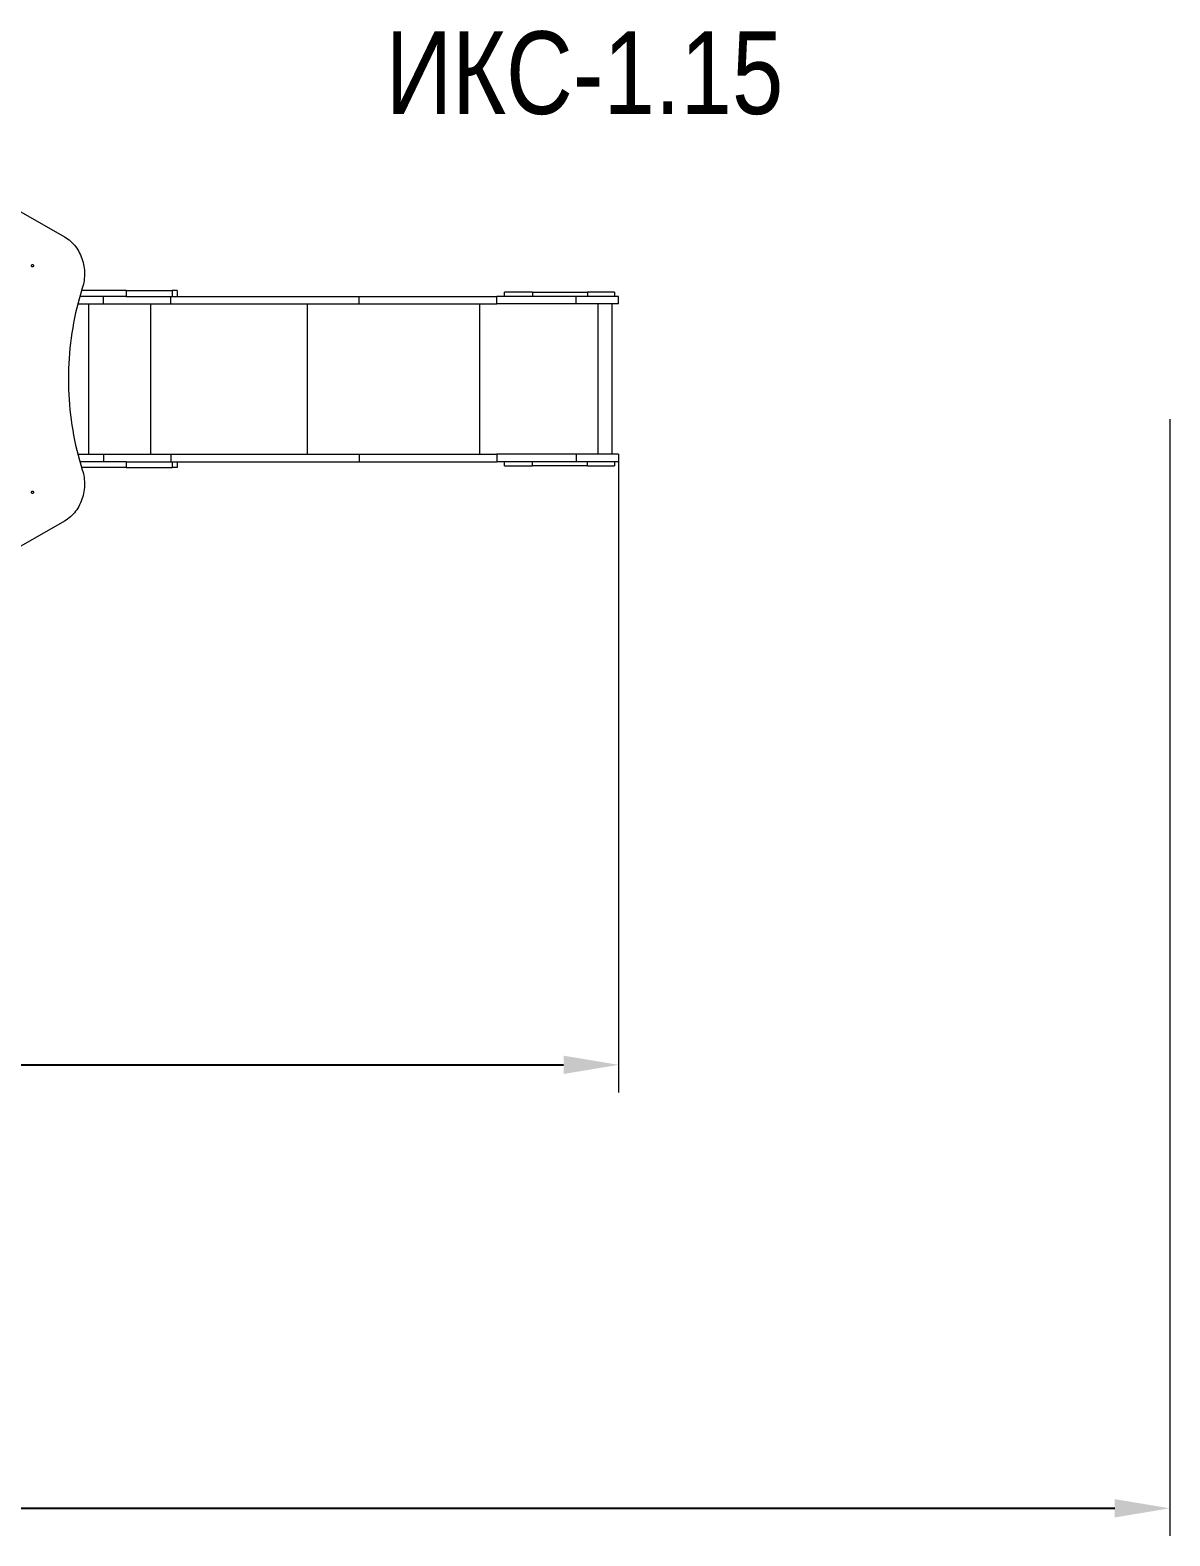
# Model space of a CAD drawing. Header units: millimetres. Extents: x -4492 to 4955, y -3948 to 3018.
# Drawn here: x 820 to 4955, y -3948 to 1517 of the extents above; entities that cross this region are included whole.
import ezdxf

# ---------------------------------------------------------------- set-up
doc = ezdxf.new("R2010")
doc.units = ezdxf.units.MM
for name, color, linetype in [('DIKOM_АРТИКУЛ', 7, 'Continuous'), ('DIKOM_ОБЪЕКТ', 7, 'Continuous'), ('DIKOM_РАЗМЕР_ЗОНА', 7, 'Continuous'), ('DIKOM_РАЗМЕР_ОБЪЕКТА', 7, 'Continuous')]:
    doc.layers.add(name, color=color, linetype=linetype)
doc.styles.add('style1', font='arial.ttf', dxfattribs={"width": 0.8})
doc.dimstyles.new('1-50', dxfattribs={"dimtxt": 300, "dimasz": 200, "dimexe": 100, "dimexo": 0, "dimgap": 100, "dimtad": 1, "dimtxsty": 'style1', "dimcen": 200, "dimclrd": 7, "dimclre": 7, "dimclrt": 7, "dimadec": 1, "dimazin": 2, "dimtfac": 1, "dimtmove": 0, "dimatfit": 2, "dimfxl": 0, "dimlwd": 25, "dimlwe": 18, "dimarcsym": 0})

# ---------------------------------------------------------------- blocks, each defined once
blk = doc.blocks.new('*D9')
at = {"layer": 'Defpoints', "color": 0, "transparency": 16777216}
for p in [(2954.7, -36.1), (-2125.8, -99.6), (2954.7, -2238.2)]:
    blk.add_point(p, dxfattribs=at)
at = {"layer": 'DIKOM_РАЗМЕР_ОБЪЕКТА', "color": 7, "lineweight": 18, "transparency": 16777216}
for p, q in [((2954.7, -36.1), (2954.7, -2338.2)), ((-2125.8, -99.6), (-2125.8, -2338.2))]:
    blk.add_line(p, q, dxfattribs=at)
at = {"layer": 'DIKOM_РАЗМЕР_ОБЪЕКТА', "color": 7, "lineweight": 25, "transparency": 16777216}
blk.add_line((-1925.8, -2238.2), (2754.7, -2238.2), dxfattribs=at)
at = {"layer": 'DIKOM_РАЗМЕР_ОБЪЕКТА', "color": 7, "transparency": 16777216}
for points in [[(-1925.8, -2204.9), (-1925.8, -2271.6), (-2125.8, -2238.2)], [(2754.7, -2204.9), (2754.7, -2271.6), (2954.7, -2238.2)]]:
    blk.add_solid(points, dxfattribs=at)
at = {"layer": 'DIKOM_РАЗМЕР_ОБЪЕКТА', "color": 7, "transparency": 16777216, "insert": (-15.7, -1985.1), "char_height": 300, "attachment_point": 5, "style": 'style1'}
blk.add_mtext('5100', dxfattribs=at)
blk = doc.blocks.new('*D11')
at = {"layer": 'Defpoints', "color": 0, "transparency": 16777216}
for p in [(4954.7, 104.9), (-3625.8, -59.3), (4954.7, -3847.6)]:
    blk.add_point(p, dxfattribs=at)
at = {"layer": 'DIKOM_РАЗМЕР_ЗОНА', "color": 7, "lineweight": 18, "transparency": 16777216}
for p, q in [((4954.7, 104.9), (4954.7, -3947.6)), ((-3625.8, -59.3), (-3625.8, -3947.6))]:
    blk.add_line(p, q, dxfattribs=at)
at = {"layer": 'DIKOM_РАЗМЕР_ЗОНА', "color": 7, "lineweight": 25, "transparency": 16777216}
blk.add_line((-3425.8, -3847.6), (4754.7, -3847.6), dxfattribs=at)
at = {"layer": 'DIKOM_РАЗМЕР_ЗОНА', "color": 7, "transparency": 16777216}
for points in [[(-3425.8, -3814.3), (-3425.8, -3880.9), (-3625.8, -3847.6)], [(4754.7, -3814.3), (4754.7, -3880.9), (4954.7, -3847.6)]]:
    blk.add_solid(points, dxfattribs=at)
at = {"layer": 'DIKOM_РАЗМЕР_ЗОНА', "color": 7, "transparency": 16777216, "insert": (396.1, -3594.4), "char_height": 300, "attachment_point": 5, "style": 'style1'}
blk.add_mtext('8600', dxfattribs=at)

msp = doc.modelspace()

# ---------------------------------------------------------------- linework, layer by layer
at = {"layer": 'DIKOM_ОБЪЕКТ', "color": 7, "linetype": 'Continuous', "lineweight": 15}
for p, q in [((687.689, 912.881), (944.437, 766.326)), ((1168.143, 550.354), (999.863, 550.354)), ((1168.143, 571.354), (1006.101, 571.354)), ((1086.117, 523.354), (1086.117, 550.354)), ((1168.143, 571.354), (1168.143, 550.354)), ((1168.143, 571.354), (1334.286, 571.354)), ((1168.143, 550.354), (1331.548, 550.354)), ((1330.05, 523.354), (1330.05, 550.354)), ((1331.548, 550.354), (2013.109, 550.354)), ((1334.286, 571.354), (1334.286, 550.354)), ((1353.148, 571.354), (1334.286, 571.354)), ((1353.148, 571.354), (1353.148, 550.354)), ((2013.109, 523.354), (2013.109, 550.354)), ((2013.109, 550.354), (2513.377, 550.354)), ((2513.377, 523.354), (2513.377, 550.354)), ((2800.248, 550.354), (2513.377, 550.354)), ((2540.111, 550.354), (2540.111, 565.354)), ((2641.856, 565.354), (2540.111, 565.354)), ((2641.856, 565.354), (2641.856, 550.354)), ((2641.856, 565.354), (2841.825, 565.354)), ((2800.248, 523.354), (2800.248, 550.354)), ((2954.664, 550.354), (2800.248, 550.354)), ((2841.825, 565.354), (2841.825, 550.354)), ((2940.08, 565.354), (2841.825, 565.354)), ((2940.08, 565.354), (2940.08, 550.354)), ((2954.664, 523.354), (2954.664, 550.354)), ((992.524, 523.354), (1086.117, 523.354)), ((1032.281, -22.646), (1032.281, 523.354)), ((1086.117, 523.354), (1330.05, 523.354)), ((1257.256, -22.646), (1257.256, 523.354)), ((1330.05, 523.354), (2013.109, 523.354)), ((1825.664, -22.646), (1825.664, 523.354)), ((2013.109, 523.354), (2513.377, 523.354)), ((2450.999, -22.646), (2450.999, 523.354)), ((2800.248, 523.354), (2513.377, 523.354)), ((2954.664, 523.354), (2800.248, 523.354)), ((2880.537, -22.646), (2880.537, 523.354)), ((2929.664, 523.354), (2929.664, -22.646)), ((992.702, -22.646), (1086.117, -22.646)), ((1168.143, -49.646), (1000.066, -49.646)), ((1086.117, -22.646), (1086.117, -49.646)), ((1086.117, -22.646), (1330.05, -22.646)), ((1168.143, -49.646), (1168.143, -70.646)), ((1168.143, -49.646), (1331.548, -49.646)), ((1330.05, -22.646), (1330.05, -49.646)), ((1330.05, -22.646), (2013.109, -22.646)), ((1331.548, -49.646), (2013.109, -49.646)), ((1334.286, -49.646), (1334.286, -70.646)), ((1353.148, -49.646), (1353.148, -70.646)), ((2013.109, -22.646), (2013.109, -49.646)), ((2013.109, -22.646), (2513.377, -22.646)), ((2013.109, -49.646), (2513.377, -49.646)), ((2513.377, -22.646), (2513.377, -49.646)), ((2800.248, -22.646), (2513.377, -22.646)), ((2800.248, -49.646), (2513.377, -49.646)), ((2540.111, -64.646), (2540.111, -49.646)), ((2641.856, -64.646), (2641.856, -49.646)), ((2800.248, -22.646), (2800.248, -49.646)), ((2954.664, -22.646), (2800.248, -22.646)), ((2954.664, -49.646), (2800.248, -49.646)), ((2841.825, -64.646), (2841.825, -49.646)), ((2940.08, -49.646), (2940.08, -64.646)), ((2954.664, -22.646), (2954.664, -49.646)), ((1168.143, -70.646), (1006.318, -70.646)), ((1168.143, -70.646), (1334.286, -70.646)), ((1353.148, -70.646), (1334.286, -70.646)), ((2540.111, -64.646), (2641.856, -64.646)), ((2841.825, -64.646), (2641.856, -64.646)), ((2841.825, -64.646), (2940.08, -64.646)), ((944.437, -264.913), (687.689, -411.468))]:
    msp.add_line(p, q, dxfattribs=at)
at = {"layer": 'DIKOM_ОБЪЕКТ', "color": 7, "linetype": 'Continuous', "lineweight": 15, "flags": 128}
for points in [[(944.437, 766.326), (950.046, 762.925), (955.505, 759.212), (960.801, 755.197), (965.921, 750.888), (970.853, 746.296), (975.585, 741.431), (980.106, 736.306), (984.405, 730.933), (988.473, 725.324), (992.298, 719.493), (995.873, 713.453), (999.189, 707.219), (1002.237, 700.806), (1005.011, 694.229), (1007.504, 687.504), (1009.711, 680.646), (1011.624, 673.672), (1013.242, 666.599), (1014.558, 659.443), (1015.571, 652.221), (1016.278, 644.951), (1016.677, 637.65), (1016.767, 630.335), (1016.548, 623.024), (1016.021, 615.734), (1015.186, 608.482), (1014.047, 601.286), (1012.605, 594.162), (1010.863, 587.128), (1008.827, 580.201)], [(828.095, 657.306), (827.022, 657.484), (826.035, 658.004), (825.216, 658.824), (824.629, 659.878), (824.324, 661.08), (824.324, 662.332), (824.629, 663.534), (825.216, 664.587), (826.035, 665.407), (827.022, 665.928), (828.095, 666.106), (829.169, 665.928), (830.155, 665.407), (830.975, 664.587), (831.562, 663.534), (831.867, 662.332), (831.867, 661.08), (831.562, 659.878), (830.975, 658.824), (830.155, 658.004), (829.169, 657.484), (828.095, 657.306)], [(1008.827, 580.201), (1003.402, 562.594), (998.276, 544.869), (993.451, 527.031), (988.929, 509.088), (984.71, 491.046), (980.798, 472.913), (977.193, 454.695), (973.897, 436.399), (970.911, 418.032), (968.237, 399.602), (965.874, 381.114), (963.825, 362.577), (962.09, 343.997), (960.669, 325.382), (959.564, 306.738), (958.774, 288.073), (958.3, 269.393), (958.142, 250.706), (958.3, 232.02), (958.774, 213.34), (959.564, 194.675), (960.669, 176.031), (962.09, 157.415), (963.825, 138.836), (965.874, 120.298), (968.237, 101.811), (970.911, 83.38), (973.897, 65.014), (977.193, 46.718), (980.798, 28.5), (984.71, 10.366), (988.929, -7.675), (993.451, -25.619), (998.276, -43.456), (1003.402, -61.182), (1008.827, -78.788)], [(1008.827, -78.788), (1010.863, -85.716), (1012.605, -92.749), (1014.047, -99.873), (1015.186, -107.069), (1016.021, -114.321), (1016.548, -121.612), (1016.767, -128.923), (1016.677, -136.238), (1016.278, -143.539), (1015.571, -150.809), (1014.558, -158.03), (1013.242, -165.186), (1011.624, -172.259), (1009.711, -179.233), (1007.504, -186.091), (1005.011, -192.817), (1002.237, -199.394), (999.189, -205.807), (995.873, -212.041), (992.298, -218.08), (988.473, -223.912), (984.405, -229.521), (980.106, -234.894), (975.585, -240.019), (970.853, -244.883), (965.921, -249.475), (960.801, -253.784), (955.505, -257.8), (950.046, -261.512), (944.437, -264.913)], [(828.095, -164.694), (827.022, -164.516), (826.035, -163.996), (825.216, -163.176), (824.629, -162.122), (824.324, -160.92), (824.324, -159.668), (824.629, -158.466), (825.216, -157.413), (826.035, -156.593), (827.022, -156.072), (828.095, -155.894), (829.169, -156.072), (830.155, -156.593), (830.975, -157.413), (831.562, -158.466), (831.867, -159.668), (831.867, -160.92), (831.562, -162.122), (830.975, -163.176), (830.155, -163.996), (829.169, -164.516), (828.095, -164.694)]]:
    msp.add_lwpolyline(points, dxfattribs=at)
at = {"layer": 'DIKOM_ОБЪЕКТ', "color": 7, "linetype": 'Continuous', "lineweight": 15}
for centre, start, end in [((819.335, 661.706), 351.140277, 8.859723), ((819.335, -160.294), 351.13951, 8.86049)]:
    msp.add_arc(centre, 5.071, start, end, dxfattribs=at)

# ---------------------------------------------------------------- texts
at = {"layer": 'DIKOM_АРТИКУЛ', "insert": (2109.921, 1512.113), "char_height": 300, "attachment_point": 1, "style": 'style1'}
msp.add_mtext_dynamic_manual_height_columns('ИКС-1.15', width=1667.53662, gutter_width=20, heights=[0], dxfattribs=at)

# ---------------------------------------------------------------- dimensions: what is measured, and where the dimension line sits
at = {"layer": 'DIKOM_РАЗМЕР_ЗОНА'}
dim = msp.add_linear_dim(base=(4954.664, -3847.616), p1=(-3625.759, -59.281), p2=(4954.664, 104.904), text='8600', dimstyle='1-50', dxfattribs=at)
dim.commit()
dim.dimension.update_dxf_attribs({"geometry": '*D11', "text_midpoint": (396.077, -3847.616), "dimtype": 160})
at = {"layer": 'DIKOM_РАЗМЕР_ОБЪЕКТА'}
dim = msp.add_linear_dim(base=(2954.664, -2238.228), p1=(-2125.759, -99.646), p2=(2954.664, -36.146), text='5100', dimstyle='1-50', dxfattribs=at)
dim.commit()
dim.dimension.update_dxf_attribs({"geometry": '*D9', "text_midpoint": (-15.652, -2238.228), "dimtype": 160})

doc.saveas('drawing.dxf')
